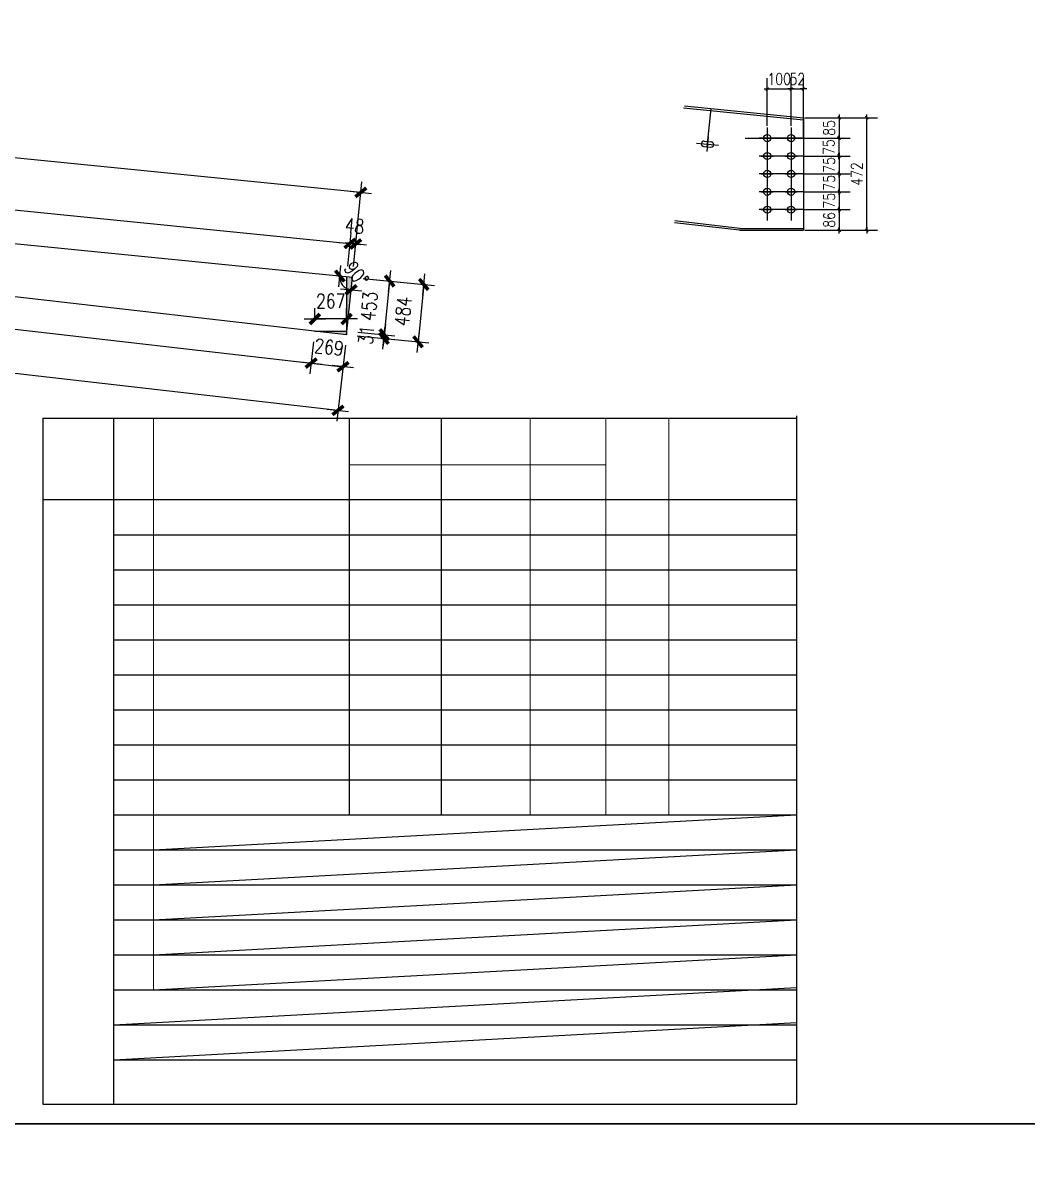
# Model space of a CAD drawing. Header units: millimetres. Extents: x 2287919 to 2522484, y -1845182 to -1736911.
# Drawn here: x 2441969 to 2450396, y -1825784 to -1816272 of the extents above; entities that cross this region are included whole.
import ezdxf

# ---------------------------------------------------------------- set-up
doc = ezdxf.new("R2010")
doc.units = ezdxf.units.MM
doc.header["$LTSCALE"] = 1000
doc.header["$PDMODE"] = 34
doc.layers.add('钢架', color=7, linetype='Continuous', lineweight=25)
doc.styles.add('DIM_FONT', font='simplex.shx', dxfattribs={"width": 0.8, "bigfont": 'hztxt.shx'})
doc.dimstyles.new('WGH(1)', dxfattribs={"dimscale": 1.2, "dimtxt": 100, "dimasz": 0.5, "dimexe": 75, "dimexo": 75, "dimgap": 75, "dimtad": 1, "dimdec": 0, "dimzin": 0, "dimdsep": 46, "dimtxsty": 'DIM_FONT', "dimblk1": '_DIMX', "dimblk2": '_DIMX', "dimsah": 1, "dimcen": 0.09, "dimclrd": 3, "dimclre": 3, "dimclrt": 7, "dimadec": 0, "dimazin": 0, "dimtfac": 1, "dimtdec": 0, "dimtix": 1, "dimtmove": 2, "dimatfit": 3, "dimldrblk": '_DIMX', "dimfxl": 1, "dimtolj": 1, "dimtzin": 0, "dimarcsym": 0})

# ---------------------------------------------------------------- blocks, each defined once
blk = doc.blocks.new('_DIMX')
blk.add_line((-150, 0), (150, 0))
at = {"const_width": 50}
blk.add_lwpolyline([(-70, -70), (70, 70)], dxfattribs=at)
blk = doc.blocks.new('*D849')
at = {"color": 3, "lineweight": -2}
for p, q in [((2444824.1, -1818416.9), (2445423.1, -1818476.7)), ((2445333.5, -1818468.4), (2445285.5, -1818948.6)), ((2444776, -1818898.4), (2445375, -1818958.2))]:
    blk.add_line(p, q, dxfattribs=at)
at = {"layer": 'Defpoints', "color": 0}
for p in [(2444734.6, -1818407.9), (2444686.5, -1818889.4), (2445285.4, -1818949.2)]:
    blk.add_point(p, dxfattribs=at)
at = {"color": 3, "lineweight": -2, "xscale": 0.6, "yscale": 0.6, "zscale": 0.6}
for p, rotation in [((2445333.5, -1818467.8), 84.29624994717204), ((2445285.4, -1818949.2), 264.296249947172)]:
    blk.add_blockref('_DIMX', p, dxfattribs=dict(at, rotation=rotation))
at = {"color": 7, "insert": (2445160.2, -1818693.6), "char_height": 120, "attachment_point": 5, "rotation": 84.29625, "style": 'DIM_FONT'}
blk.add_mtext('\\A1;484', dxfattribs=at)
blk = doc.blocks.new('*D850')
at = {"color": 3, "lineweight": -2}
for p, q in [((2434383.9, -1817283.7), (2434411.8, -1817004.4)), ((2434403.5, -1817094), (2444713.8, -1818123.8)), ((2444695.4, -1818313.6), (2444723.3, -1818034.3))]:
    blk.add_line(p, q, dxfattribs=at)
at = {"layer": 'Defpoints', "color": 0}
for p in [(2434375, -1817373.2), (2444714.4, -1818123.9), (2444686.5, -1818403.1)]:
    blk.add_point(p, dxfattribs=at)
at = {"color": 3, "lineweight": -2, "xscale": 0.6, "yscale": 0.6, "zscale": 0.6}
for p, rotation in [((2434402.9, -1817094), 174.2962499471587), ((2444714.4, -1818123.9), 354.2962499471587)]:
    blk.add_blockref('_DIMX', p, dxfattribs=dict(at, rotation=rotation))
at = {"color": 7, "insert": (2439573.5, -1817459.7), "char_height": 120, "attachment_point": 5, "rotation": 354.29625, "style": 'DIM_FONT'}
blk.add_mtext('\\A1;上翼板 10363', dxfattribs=at)
blk = doc.blocks.new('*D851')
at = {"color": 3, "lineweight": -2}
for p, q in [((2444695.4, -1818313.6), (2444723.3, -1818034.3)), ((2444743.5, -1818318.4), (2444771.4, -1818039.1)), ((2444713.8, -1818123.8), (2444713.2, -1818123.8)), ((2444714.4, -1818123.9), (2444762.4, -1818128.7)), ((2444763, -1818128.8), (2444763.6, -1818128.8))]:
    blk.add_line(p, q, dxfattribs=at)
at = {"layer": 'Defpoints', "color": 0}
for p in [(2444762.4, -1818128.7), (2444686.5, -1818403.1), (2444734.6, -1818407.9)]:
    blk.add_point(p, dxfattribs=at)
at = {"color": 3, "lineweight": -2, "xscale": 0.6, "yscale": 0.6, "zscale": 0.6}
for p, rotation in [((2444714.4, -1818123.9), 354.296249947179), ((2444762.4, -1818128.7), 174.2962499471789)]:
    blk.add_blockref('_DIMX', p, dxfattribs=dict(at, rotation=rotation))
at = {"color": 7, "insert": (2444753.3, -1817977), "char_height": 120, "attachment_point": 5, "rotation": 354.29625, "style": 'DIM_FONT'}
blk.add_mtext('\\A1;48', dxfattribs=at)
blk = doc.blocks.new('*D853')
at = {"color": 3, "lineweight": -2}
for p, q in [((2434364.7, -1817798.3), (2434333.9, -1818067.3)), ((2434344.8, -1817978), (2444388.1, -1819127.8)), ((2444409.2, -1818948.3), (2444378.4, -1819217.3))]:
    blk.add_line(p, q, dxfattribs=at)
at = {"layer": 'Defpoints', "color": 0}
for p in [(2434375, -1817708.9), (2444419.5, -1818858.9), (2444388.7, -1819127.9)]:
    blk.add_point(p, dxfattribs=at)
at = {"color": 3, "lineweight": -2, "xscale": 0.6, "yscale": 0.6, "zscale": 0.6}
for p, rotation in [((2434344.2, -1817977.9), 173.4687182791134), ((2444388.7, -1819127.9), 353.4687182791134)]:
    blk.add_blockref('_DIMX', p, dxfattribs=dict(at, rotation=rotation))
at = {"color": 7, "insert": (2439383.5, -1818403.9), "char_height": 120, "attachment_point": 5, "rotation": 353.46872, "style": 'DIM_FONT'}
blk.add_mtext('\\A1;下翼板 10110+267=10377', dxfattribs=at)
blk = doc.blocks.new('*D854')
at = {"color": 3, "lineweight": -2}
for p, q in [((2444409.2, -1818948.3), (2444378.4, -1819217.3)), ((2444676.2, -1818978.8), (2444645.4, -1819247.9)), ((2444388.1, -1819127.8), (2444387.5, -1819127.7)), ((2444388.7, -1819127.9), (2444655.7, -1819158.4)), ((2444656.3, -1819158.5), (2444656.9, -1819158.6))]:
    blk.add_line(p, q, dxfattribs=at)
at = {"layer": 'Defpoints', "color": 0}
for p in [(2444419.5, -1818858.9), (2444686.5, -1818889.4), (2444655.7, -1819158.4)]:
    blk.add_point(p, dxfattribs=at)
at = {"color": 3, "lineweight": -2, "xscale": 0.6, "yscale": 0.6, "zscale": 0.6}
for p, rotation in [((2444388.7, -1819127.9), 353.4687182791134), ((2444655.7, -1819158.4), 173.4687182791134)]:
    blk.add_blockref('_DIMX', p, dxfattribs=dict(at, rotation=rotation))
at = {"color": 7, "insert": (2444539.2, -1818994.1), "char_height": 120, "attachment_point": 5, "rotation": 353.46872, "style": 'DIM_FONT'}
blk.add_mtext('\\A1;269', dxfattribs=at)
blk = doc.blocks.new('*D855')
at = {"color": 3, "lineweight": -2}
for p, q in [((2434331.6, -1817794.5), (2434258.9, -1818429.7)), ((2444613.1, -1819524.6), (2434269.7, -1818340.4)), ((2444676.2, -1818978.8), (2444603.5, -1819614.1))]:
    blk.add_line(p, q, dxfattribs=at)
at = {"layer": 'Defpoints', "color": 0}
for p in [(2434341.8, -1817705.1), (2434269.1, -1818340.3), (2444686.5, -1818889.4)]:
    blk.add_point(p, dxfattribs=at)
at = {"color": 3, "lineweight": -2, "xscale": 0.6, "yscale": 0.6, "zscale": 0.6}
for p, rotation in [((2434269.1, -1818340.3), 173.468718279122), ((2444613.7, -1819524.7), 353.468718279122)]:
    blk.add_blockref('_DIMX', p, dxfattribs=dict(at, rotation=rotation))
at = {"color": 7, "insert": (2439458.5, -1818783.5), "char_height": 120, "attachment_point": 5, "rotation": 353.46872, "style": 'DIM_FONT'}
blk.add_mtext('\\A1;10412', dxfattribs=at)
blk = doc.blocks.new('*D856')
at = {"color": 3, "lineweight": -2}
for p, q in [((2444419.5, -1818768.9), (2444419.5, -1818667.9)), ((2444686.5, -1818768.9), (2444686.5, -1818667.9)), ((2444418.9, -1818757.9), (2444418.3, -1818757.9)), ((2444686.5, -1818757.9), (2444419.5, -1818757.9)), ((2444687.1, -1818757.9), (2444687.7, -1818757.9))]:
    blk.add_line(p, q, dxfattribs=at)
at = {"layer": 'Defpoints', "color": 0}
for p in [(2444419.5, -1818757.9), (2444419.5, -1818858.9), (2444686.5, -1818858.9)]:
    blk.add_point(p, dxfattribs=at)
at = {"color": 3, "lineweight": -2, "xscale": 0.6, "yscale": 0.6, "zscale": 0.6}
for p, rotation in [((2444419.5, -1818757.9), 9.994575031030957e-11), ((2444686.5, -1818757.9), 180.0000000001)]:
    blk.add_blockref('_DIMX', p, dxfattribs=dict(at, rotation=rotation))
at = {"color": 7, "insert": (2444553, -1818607.9), "char_height": 120, "attachment_point": 5, "style": 'DIM_FONT'}
blk.add_mtext('\\A1;267', dxfattribs=at)
blk = doc.blocks.new('*D857')
at = {"color": 3, "lineweight": -2}
for p, q in [((2434383.9, -1817283.7), (2434455.1, -1816571.2)), ((2444805.1, -1817695.4), (2434446.7, -1816660.8)), ((2444743.5, -1818318.4), (2444814.7, -1817605.9))]:
    blk.add_line(p, q, dxfattribs=at)
at = {"layer": 'Defpoints', "color": 0}
for p in [(2434446.1, -1816660.8), (2434375, -1817373.2), (2444734.6, -1818407.9)]:
    blk.add_point(p, dxfattribs=at)
at = {"color": 3, "lineweight": -2, "xscale": 0.6, "yscale": 0.6, "zscale": 0.6}
for p, rotation in [((2434446.1, -1816660.8), 174.2962499471564), ((2444805.7, -1817695.5), 354.2962499471564)]:
    blk.add_blockref('_DIMX', p, dxfattribs=dict(at, rotation=rotation))
at = {"color": 7, "insert": (2439640.8, -1817028.9), "char_height": 120, "attachment_point": 5, "rotation": 354.29625, "style": 'DIM_FONT'}
blk.add_mtext('\\A1;腹板 10411', dxfattribs=at)
blk = doc.blocks.new('*D858')
at = {"color": 3, "lineweight": -2}
for p, q in [((2444824.1, -1818416.9), (2445136.9, -1818448.1)), ((2445047.3, -1818439.8), (2445002.4, -1818889.5)), ((2444779.1, -1818867.8), (2445091.9, -1818899))]:
    blk.add_line(p, q, dxfattribs=at)
at = {"layer": 'Defpoints', "color": 0}
for p in [(2444734.6, -1818407.9), (2444689.5, -1818858.9), (2445002.3, -1818890.1)]:
    blk.add_point(p, dxfattribs=at)
at = {"color": 3, "lineweight": -2, "xscale": 0.6, "yscale": 0.6, "zscale": 0.6}
for p, rotation in [((2445047.4, -1818439.2), 84.2962499472315), ((2445002.3, -1818890.1), 264.2962499472315)]:
    blk.add_blockref('_DIMX', p, dxfattribs=dict(at, rotation=rotation))
at = {"color": 7, "insert": (2444875.6, -1818649.7), "char_height": 120, "attachment_point": 5, "rotation": 84.29625, "style": 'DIM_FONT'}
blk.add_mtext('\\A1;453', dxfattribs=at)
blk = doc.blocks.new('*D859')
at = {"color": 3, "lineweight": -2}
for p, q in [((2444776, -1818898.4), (2445088.8, -1818929.6)), ((2444779.1, -1818867.8), (2445091.9, -1818899)), ((2445002.3, -1818890.1), (2444999.3, -1818920.7)), ((2445002.4, -1818889.5), (2445002.5, -1818888.9)), ((2444999.2, -1818921.3), (2444999.2, -1818921.9))]:
    blk.add_line(p, q, dxfattribs=at)
at = {"layer": 'Defpoints', "color": 0}
for p in [(2444686.5, -1818889.4), (2444689.5, -1818858.9), (2444999.3, -1818920.7)]:
    blk.add_point(p, dxfattribs=at)
at = {"color": 3, "lineweight": -2, "xscale": 0.6, "yscale": 0.6, "zscale": 0.6}
for p, rotation in [((2444999.3, -1818920.7), 84.29624994728499), ((2445002.3, -1818890.1), 264.296249947285)]:
    blk.add_blockref('_DIMX', p, dxfattribs=dict(at, rotation=rotation))
at = {"color": 7, "insert": (2444851.6, -1818890.5), "char_height": 120, "attachment_point": 5, "rotation": 84.29625, "style": 'DIM_FONT'}
blk.add_mtext('\\A1;31', dxfattribs=at)
blk = doc.blocks.new('*D860')
at = {"color": 3, "lineweight": -2}
blk.add_arc((2434375, -1817373.2), 258.6, 264.42918, 354.16332, dxfattribs=at)
at = {"layer": 'Defpoints', "color": 0}
for p in [(2434375, -1817373.2), (2434375, -1817373.2), (2434481.4, -1817608.9), (2434341.8, -1817705.6), (2444734.6, -1818407.9)]:
    blk.add_point(p, dxfattribs=at)
at = {"color": 3, "lineweight": -2, "xscale": 0.6, "yscale": 0.6, "zscale": 0.6}
for p, rotation in [((2434632.3, -1817398.9), 84.22978583323385), ((2434349.3, -1817630.6), 174.3627140611188)]:
    blk.add_blockref('_DIMX', p, dxfattribs=dict(at, rotation=rotation))
at = {"color": 7, "insert": (2434443.8, -1817457.3), "char_height": 120, "attachment_point": 5, "rotation": 39.29625, "style": 'DIM_FONT'}
blk.add_mtext('\\A1;90°', dxfattribs=at)
blk = doc.blocks.new('*D861')
at = {"color": 3, "lineweight": -2}
blk.add_arc((2444734.6, -1818407.9), 105.4, 174.62242, 263.97008, dxfattribs=at)
at = {"layer": 'Defpoints', "color": 0}
for p in [(2434375, -1817373.2), (2444734.6, -1818407.9), (2444734.6, -1818407.9), (2444638.5, -1818451.3), (2444686.5, -1818889.4)]:
    blk.add_point(p, dxfattribs=at)
at = {"color": 3, "lineweight": -2, "xscale": 0.6, "yscale": 0.6, "zscale": 0.6}
for p, rotation in [((2444629.7, -1818397.5), 84.45933675679083), ((2444724.1, -1818512.8), 354.1331631375081)]:
    blk.add_blockref('_DIMX', p, dxfattribs=dict(at, rotation=rotation))
at = {"color": 7, "insert": (2444769.1, -1818379.7), "char_height": 120, "attachment_point": 5, "rotation": 309.29625, "style": 'DIM_FONT'}
blk.add_mtext('\\A1;90°', dxfattribs=at)
blk = doc.blocks.new('*D1896')
at = {"color": 3, "lineweight": -2}
for p, q in [((2448214.8, -1816827.9), (2448214.6, -1816827.9)), ((2448215, -1817138.3), (2448215, -1816737.9)), ((2448215, -1816827.9), (2448415, -1816827.9)), ((2448415, -1817138.3), (2448415, -1816737.9)), ((2448415.1, -1816827.9), (2448415.3, -1816827.9))]:
    blk.add_line(p, q, dxfattribs=at)
at = {"layer": 'Defpoints', "color": 0}
for p in [(2448415, -1816827.9), (2448215, -1817150.3), (2448415, -1817150.3)]:
    blk.add_point(p, dxfattribs=at)
at = {"color": 3, "lineweight": -2, "xscale": 0.18, "yscale": 0.18, "zscale": 0.18}
blk.add_blockref('_DIMX', (2448215, -1816827.9), dxfattribs=at)
at = {"color": 3, "lineweight": -2, "xscale": 0.18, "yscale": 0.18, "zscale": 0.18, "rotation": 180}
blk.add_blockref('_DIMX', (2448415, -1816827.9), dxfattribs=at)
at = {"color": 7, "insert": (2448315, -1816743.9), "char_height": 96, "attachment_point": 5, "style": 'DIM_FONT'}
blk.add_mtext('\\A1;100', dxfattribs=at)
blk = doc.blocks.new('*D1888')
at = {"color": 3, "lineweight": -2}
for p, q in [((2448414.8, -1816827.9), (2448414.6, -1816827.9)), ((2448415, -1817138.3), (2448415, -1816737.9)), ((2448415, -1816827.9), (2448519, -1816827.9)), ((2448519, -1817228.3), (2448519, -1816737.9)), ((2448519.1, -1816827.9), (2448519.3, -1816827.9))]:
    blk.add_line(p, q, dxfattribs=at)
at = {"layer": 'Defpoints', "color": 0}
for p in [(2448519, -1816827.9), (2448415, -1817150.3), (2448519, -1817240.3)]:
    blk.add_point(p, dxfattribs=at)
at = {"color": 3, "lineweight": -2, "xscale": 0.18, "yscale": 0.18, "zscale": 0.18}
blk.add_blockref('_DIMX', (2448415, -1816827.9), dxfattribs=at)
at = {"color": 3, "lineweight": -2, "xscale": 0.18, "yscale": 0.18, "zscale": 0.18, "rotation": 180}
blk.add_blockref('_DIMX', (2448519, -1816827.9), dxfattribs=at)
at = {"color": 7, "insert": (2448467, -1816743.9), "char_height": 96, "attachment_point": 5, "style": 'DIM_FONT'}
blk.add_mtext('\\A1;52', dxfattribs=at)
blk = doc.blocks.new('*D1889')
at = {"color": 3, "lineweight": -2}
for p, q in [((2448531, -1817069.7), (2448909, -1817069.7)), ((2448819, -1817069.5), (2448819, -1817069.3)), ((2448819, -1817069.7), (2448819, -1817240.3)), ((2448531, -1817240.3), (2448909, -1817240.3)), ((2448819, -1817240.5), (2448819, -1817240.7))]:
    blk.add_line(p, q, dxfattribs=at)
at = {"layer": 'Defpoints', "color": 0}
for p in [(2448519, -1817069.7), (2448519, -1817240.3), (2448819, -1817240.3)]:
    blk.add_point(p, dxfattribs=at)
at = {"color": 3, "lineweight": -2, "xscale": 0.18, "yscale": 0.18, "zscale": 0.18}
for p, rotation in [((2448819, -1817069.7), 270), ((2448819, -1817240.3), 90)]:
    blk.add_blockref('_DIMX', p, dxfattribs=dict(at, rotation=rotation))
at = {"color": 7, "insert": (2448735, -1817155), "char_height": 96, "attachment_point": 5, "rotation": 90, "style": 'DIM_FONT'}
blk.add_mtext('\\A1;85', dxfattribs=at)
blk = doc.blocks.new('*D1890')
at = {"color": 3, "lineweight": -2}
for p, q in [((2448030, -1817240.3), (2448905, -1817240.3)), ((2448815, -1817240.2), (2448815, -1817240)), ((2448815, -1817240.3), (2448815, -1817390.3)), ((2448527, -1817390.3), (2448905, -1817390.3)), ((2448815, -1817390.5), (2448815, -1817390.7))]:
    blk.add_line(p, q, dxfattribs=at)
at = {"layer": 'Defpoints', "color": 0}
for p in [(2448018, -1817240.3), (2448515, -1817390.3), (2448815, -1817390.3)]:
    blk.add_point(p, dxfattribs=at)
at = {"color": 3, "lineweight": -2, "xscale": 0.18, "yscale": 0.18, "zscale": 0.18}
for p, rotation in [((2448815, -1817240.3), 270), ((2448815, -1817390.3), 90)]:
    blk.add_blockref('_DIMX', p, dxfattribs=dict(at, rotation=rotation))
at = {"color": 7, "insert": (2448731, -1817315.3), "char_height": 96, "attachment_point": 5, "rotation": 90, "style": 'DIM_FONT'}
blk.add_mtext('\\A1;75', dxfattribs=at)
blk = doc.blocks.new('*D1891')
at = {"color": 3, "lineweight": -2}
for p, q in [((2448527, -1817390.3), (2448909, -1817390.3)), ((2448819, -1817390.2), (2448819, -1817390)), ((2448819, -1817390.3), (2448819, -1817540.3)), ((2448512, -1817540.3), (2448909, -1817540.3)), ((2448819, -1817540.5), (2448819, -1817540.7))]:
    blk.add_line(p, q, dxfattribs=at)
at = {"layer": 'Defpoints', "color": 0}
for p in [(2448515, -1817390.3), (2448500, -1817540.3), (2448819, -1817540.3)]:
    blk.add_point(p, dxfattribs=at)
at = {"color": 3, "lineweight": -2, "xscale": 0.18, "yscale": 0.18, "zscale": 0.18}
for p, rotation in [((2448819, -1817390.3), 270), ((2448819, -1817540.3), 90)]:
    blk.add_blockref('_DIMX', p, dxfattribs=dict(at, rotation=rotation))
at = {"color": 7, "insert": (2448735, -1817465.3), "char_height": 96, "attachment_point": 5, "rotation": 90, "style": 'DIM_FONT'}
blk.add_mtext('\\A1;75', dxfattribs=at)
blk = doc.blocks.new('*D1892')
at = {"color": 3, "lineweight": -2}
for p, q in [((2448527, -1817540.3), (2448909, -1817540.3)), ((2448819, -1817540.2), (2448819, -1817540)), ((2448819, -1817540.3), (2448819, -1817690.3)), ((2448527, -1817690.3), (2448909, -1817690.3)), ((2448819, -1817690.5), (2448819, -1817690.7))]:
    blk.add_line(p, q, dxfattribs=at)
at = {"layer": 'Defpoints', "color": 0}
for p in [(2448515, -1817540.3), (2448515, -1817690.3), (2448819, -1817690.3)]:
    blk.add_point(p, dxfattribs=at)
at = {"color": 3, "lineweight": -2, "xscale": 0.18, "yscale": 0.18, "zscale": 0.18}
for p, rotation in [((2448819, -1817540.3), 270), ((2448819, -1817690.3), 90)]:
    blk.add_blockref('_DIMX', p, dxfattribs=dict(at, rotation=rotation))
at = {"color": 7, "insert": (2448735, -1817615.3), "char_height": 96, "attachment_point": 5, "rotation": 90, "style": 'DIM_FONT'}
blk.add_mtext('\\A1;75', dxfattribs=at)
blk = doc.blocks.new('*D1893')
at = {"color": 3, "lineweight": -2}
for p, q in [((2448527, -1817690.3), (2448909, -1817690.3)), ((2448819, -1817690.2), (2448819, -1817690)), ((2448819, -1817690.3), (2448819, -1817840.3)), ((2448527, -1817840.3), (2448909, -1817840.3)), ((2448819, -1817840.5), (2448819, -1817840.7))]:
    blk.add_line(p, q, dxfattribs=at)
at = {"layer": 'Defpoints', "color": 0}
for p in [(2448515, -1817690.3), (2448515, -1817840.3), (2448819, -1817840.3)]:
    blk.add_point(p, dxfattribs=at)
at = {"color": 3, "lineweight": -2, "xscale": 0.18, "yscale": 0.18, "zscale": 0.18}
for p, rotation in [((2448819, -1817690.3), 270), ((2448819, -1817840.3), 90)]:
    blk.add_blockref('_DIMX', p, dxfattribs=dict(at, rotation=rotation))
at = {"color": 7, "insert": (2448735, -1817765.3), "char_height": 96, "attachment_point": 5, "rotation": 90, "style": 'DIM_FONT'}
blk.add_mtext('\\A1;75', dxfattribs=at)
blk = doc.blocks.new('*D1894')
at = {"color": 3, "lineweight": -2}
for p, q in [((2448527, -1817840.3), (2448909, -1817840.3)), ((2448819, -1817840.2), (2448819, -1817840)), ((2448819, -1817840.3), (2448819, -1818013.3)), ((2448531, -1818013.3), (2448909, -1818013.3)), ((2448819, -1818013.5), (2448819, -1818013.7))]:
    blk.add_line(p, q, dxfattribs=at)
at = {"layer": 'Defpoints', "color": 0}
for p in [(2448515, -1817840.3), (2448519, -1818013.3), (2448819, -1818013.3)]:
    blk.add_point(p, dxfattribs=at)
at = {"color": 3, "lineweight": -2, "xscale": 0.18, "yscale": 0.18, "zscale": 0.18}
for p, rotation in [((2448819, -1817840.3), 270), ((2448819, -1818013.3), 90)]:
    blk.add_blockref('_DIMX', p, dxfattribs=dict(at, rotation=rotation))
at = {"color": 7, "insert": (2448735, -1817926.8), "char_height": 96, "attachment_point": 5, "rotation": 90, "style": 'DIM_FONT'}
blk.add_mtext('\\A1;86', dxfattribs=at)
blk = doc.blocks.new('*D1895')
at = {"color": 3, "lineweight": -2}
for p, q in [((2448531, -1817069.7), (2449140, -1817069.7)), ((2449050, -1818013.1), (2449050, -1817069.9)), ((2448531, -1818013.3), (2449140, -1818013.3))]:
    blk.add_line(p, q, dxfattribs=at)
at = {"layer": 'Defpoints', "color": 0}
for p in [(2448519, -1817069.7), (2449050, -1817069.7), (2448519, -1818013.3)]:
    blk.add_point(p, dxfattribs=at)
at = {"color": 3, "lineweight": -2, "xscale": 0.18, "yscale": 0.18, "zscale": 0.18}
for p, rotation in [((2449050, -1817069.7), 90), ((2449050, -1818013.3), 270)]:
    blk.add_blockref('_DIMX', p, dxfattribs=dict(at, rotation=rotation))
at = {"color": 7, "insert": (2448966, -1817541.5), "char_height": 96, "attachment_point": 5, "rotation": 90, "style": 'DIM_FONT'}
blk.add_mtext('\\A1;472', dxfattribs=at)

msp = doc.modelspace()

# ---------------------------------------------------------------- hatches: boundary and pattern name
h = msp.add_hatch()
h.set_pattern_fill('ANSI33', color=256, scale=20, style=0)
h.set_pattern_definition([(45, (-675.03, -12833.22), (-44.9012806, 44.9012806), []), (45, (-630.13, -12833.22), (-44.9012806, 44.9012806), [31.75, -15.875])])
h.paths.add_polyline_path([(2444686.5, -1818889.4), (2444686.5, -1818858.9), (2444419.5, -1818858.9)])
h.paths.add_polyline_path([(2444734.6, -1818407.9), (2444686.5, -1818403.1), (2444686.5, -1818858.9), (2444689.5, -1818858.9)])
h.paths.add_polyline_path([(2434375, -1817373.2), (2434341.8, -1817705.1), (2434375, -1817708.9)])
h.paths.add_polyline_path([(2434285.7, -1817470.3), (2434487.8, -1817304.9), (2434601.8, -1817444.2), (2434399.7, -1817609.6)], flags=9)

# ---------------------------------------------------------------- linework, layer by layer
for p, q in [((2447512.5, -1816985.2), (2448519, -1817085.8)), ((2447521, -1816970), (2448519, -1817069.7)), ((2448519, -1817069.7), (2448519, -1818013.3)), ((2448215, -1817190.3), (2448215, -1817290.3)), ((2448415, -1817190.3), (2448415, -1817290.3)), ((2447622.6, -1817281.6), (2447805.6, -1817299.9)), ((2447686.4, -1817265.9), (2447746.1, -1817271.9)), ((2447720.3, -1817229.1), (2447707.9, -1817352.5)), ((2448515, -1817240.3), (2448146.3, -1817240.3)), ((2448165, -1817240.3), (2448265, -1817240.3)), ((2448365, -1817240.3), (2448465, -1817240.3)), ((2434375, -1817373.2), (2444734.6, -1818407.9)), ((2447682.1, -1817309.7), (2447741.8, -1817315.6)), ((2448515, -1817390.3), (2448146.3, -1817390.3)), ((2448165, -1817390.3), (2448265, -1817390.3)), ((2448215, -1817340.3), (2448215, -1817440.3)), ((2448365, -1817390.3), (2448465, -1817390.3)), ((2448415, -1817340.3), (2448415, -1817440.3)), ((2448215, -1817490.3), (2448215, -1817590.3)), ((2448415, -1817490.3), (2448415, -1817590.3)), ((2448515, -1817540.3), (2448146.3, -1817540.3)), ((2448165, -1817540.3), (2448265, -1817540.3)), ((2448365, -1817540.3), (2448465, -1817540.3)), ((2448215, -1817640.3), (2448215, -1817740.3)), ((2444686.5, -1818889.4), (2434341.8, -1817705.1)), ((2448515, -1817690.3), (2448146.3, -1817690.3)), ((2448165, -1817690.3), (2448265, -1817690.3)), ((2448365, -1817690.3), (2448465, -1817690.3)), ((2448515, -1817840.3), (2448146.3, -1817840.3)), ((2448165, -1817840.3), (2448265, -1817840.3)), ((2448215, -1817790.3), (2448215, -1817890.3)), ((2448365, -1817840.3), (2448465, -1817840.3)), ((2448415, -1817790.3), (2448415, -1817890.3)), ((2447983.1, -1818013.1), (2447437.2, -1817950.6)), ((2447985, -1817997.2), (2447439, -1817934.7)), ((2447985, -1817997.2), (2448519, -1817997.2)), ((2447985, -1818013.3), (2448519, -1818013.3)), ((2444686.5, -1818403.1), (2444686.5, -1818889.4)), ((2444419.5, -1818858.9), (2444689.5, -1818858.9)), ((2448460, -1819571.8), (2448460, -1825345.5)), ((2442136.9, -1819590), (2448460, -1819590)), ((2444706.8, -1819590), (2444706.8, -1822918.9)), ((2445479.7, -1819590), (2445479.7, -1822918.9)), ((2442136.9, -1820273.5), (2448460, -1820273.5)), ((2442733.2, -1820570.1), (2448460, -1820570.1)), ((2442733.2, -1820863.7), (2448460, -1820863.7)), ((2442733.2, -1821157.3), (2448460, -1821157.3)), ((2442733.2, -1821450.9), (2448460, -1821450.9)), ((2442733.2, -1821744.5), (2448460, -1821744.5)), ((2442733.2, -1822038.1), (2448460, -1822038.1)), ((2442733.2, -1822331.7), (2448460, -1822331.7)), ((2442733.2, -1822625.3), (2448460, -1822625.3)), ((2442733.2, -1822918.9), (2448460, -1822918.9)), ((2443066, -1823212.1), (2448460, -1822918.9)), ((2442733.2, -1823212.5), (2448460, -1823212.5)), ((2443066, -1823505.7), (2448460, -1823212.5)), ((2442733.2, -1823506.1), (2448460, -1823506.1)), ((2443066, -1823799.3), (2448460, -1823506.1)), ((2442733.2, -1823799.7), (2448460, -1823799.7)), ((2443066, -1824092.9), (2448460, -1823799.7)), ((2442733.2, -1824093.3), (2448460, -1824093.3)), ((2443066, -1824386.5), (2448460, -1824093.3)), ((2442733.2, -1824680.3), (2448460, -1824368.3)), ((2442733.2, -1824386.9), (2448460, -1824386.9)), ((2442733.2, -1824974.1), (2448460, -1824662.1)), ((2442733.2, -1824680.5), (2448460, -1824680.5)), ((2442733.2, -1824974.1), (2448460, -1824974.1)), ((2442136.9, -1825345.5), (2448460, -1825345.5))]:
    msp.add_line(p, q)
at = {"color": 1}
for p, q in [((2447711.9, -1817312.7), (2447743.9, -1816992.3)), ((2444686.5, -1818889.4), (2444734.6, -1818407.9)), ((2444419.5, -1818858.9), (2444419.5, -1818866.9)), ((2442136.9, -1819590), (2442136.9, -1825345.5)), ((2442733.2, -1825345.5), (2442733.2, -1819590))]:
    msp.add_line(p, q, dxfattribs=at)
at = {"color": 2}
for p, q in [((2448215, -1817150.3), (2448215, -1817930.3)), ((2448415, -1817150.3), (2448415, -1817930.3))]:
    msp.add_line(p, q, dxfattribs=at)
for points in [[(2433383.9, -1812912), (2451203.9, -1812912), (2451203.9, -1825512), (2433383.9, -1825512)], [(2433383.9, -1825512), (2451203.9, -1825512), (2451203.9, -1838112), (2433383.9, -1838112)]]:
    msp.add_lwpolyline(points, close=True)
for centre in [(2448215, -1817240.3), (2448415, -1817240.3), (2448215, -1817390.3), (2448415, -1817390.3), (2448215, -1817540.3), (2448415, -1817540.3), (2448215, -1817690.3), (2448415, -1817690.3), (2448215, -1817840.3), (2448415, -1817840.3)]:
    msp.add_circle(centre, 30)
for centre, start, end in [((2447684.2, -1817287.8), 84.29625, 264.29558), ((2447743.9, -1817293.8), 264.29584, 84.29625)]:
    msp.add_arc(centre, 22, start, end)
at = {"layer": '钢架', "lineweight": 13}
for p, q in [((2443066, -1819590), (2443066, -1824386.5)), ((2446227.2, -1819590), (2446227.2, -1822918.9)), ((2446860.8, -1819590), (2446860.8, -1822918.9)), ((2447389, -1819590), (2447389, -1822918.9)), ((2444706.8, -1819980.6), (2446860.8, -1819980.6)), ((2442136.9, -1820273.5), (2442733.2, -1820271.8))]:
    msp.add_line(p, q, dxfattribs=at)

# ---------------------------------------------------------------- dimensions: what is measured, and where the dimension line sits
for p1, p2, distance, text, picture, middle in [((2444734.6, -1818407.9), (2434375, -1817373.2), -716, '腹板 10411', '*D857', (2439640.8, -1817028.9)), ((2434375, -1817373.2), (2444686.5, -1818403.1), 280.6, '上翼板 10363', '*D850', (2439573.5, -1817459.7))]:
    dim = msp.add_aligned_dim(p1=p1, p2=p2, distance=distance, text=text, dimstyle='WGH(1)')
    dim.commit()
    dim.dimension.update_dxf_attribs({"geometry": picture, "text_midpoint": middle})
at = {"color": 1}
for base, p1, p2, picture, middle in [((2448415, -1816827.9), (2448215, -1817150.3), (2448415, -1817150.3), '*D1896', (2448315, -1816743.9)), ((2448519, -1816827.9), (2448415, -1817150.3), (2448519, -1817240.3), '*D1888', (2448467, -1816743.9))]:
    dim = msp.add_linear_dim(base=base, p1=p1, p2=p2, dimstyle='WGH(1)', override={"dimtxt": 80, "dimasz": 0.15, "dimexo": 10, "dimgap": 30, "dimlfac": 0.5}, dxfattribs=at)
    dim.commit()
    dim.dimension.update_dxf_attribs({"geometry": picture, "text_midpoint": middle})
for base, p1, p2, picture, middle in [((2448819, -1817240.3), (2448519, -1817069.7), (2448519, -1817240.3), '*D1889', (2448735, -1817155)), ((2448815, -1817390.3), (2448018, -1817240.3), (2448515, -1817390.3), '*D1890', (2448731, -1817315.3)), ((2448819, -1817540.3), (2448515, -1817390.3), (2448500, -1817540.3), '*D1891', (2448735, -1817465.3)), ((2448819, -1817690.3), (2448515, -1817540.3), (2448515, -1817690.3), '*D1892', (2448735, -1817615.3)), ((2448819, -1817840.3), (2448515, -1817690.3), (2448515, -1817840.3), '*D1893', (2448735, -1817765.3)), ((2448818.962, -1818013.3061), (2448514.962, -1817840.331), (2448518.962, -1818013.3061), '*D1894', (2448734.962, -1817926.8186))]:
    dim = msp.add_linear_dim(base=base, p1=p1, p2=p2, angle=90, dimstyle='WGH(1)', override={"dimtxt": 80, "dimasz": 0.15, "dimexo": 10, "dimgap": 30, "dimlfac": 0.5}, dxfattribs=at)
    dim.commit()
    dim.dimension.update_dxf_attribs({"geometry": picture, "text_midpoint": middle})
dim = msp.add_aligned_dim(p1=(2448519, -1818013.3), p2=(2448519, -1817069.7), distance=-531, dimstyle='WGH(1)', override={"dimtxt": 80, "dimasz": 0.15, "dimexo": 10, "dimgap": 30, "dimlfac": 0.5}, dxfattribs=at)
dim.commit()
dim.dimension.update_dxf_attribs({"geometry": '*D1895', "text_midpoint": (2448966, -1817541.5)})
for base, line1, picture, middle in [((2434481.4, -1817608.9), ((2434341.8, -1817705.6), (2434375, -1817373.2)), '*D860', (2434443.8, -1817457.3)), ((2444638.5, -1818451.3), ((2444686.5, -1818889.4), (2444734.6, -1818407.9)), '*D861', (2444769.1, -1818379.7))]:
    dim = msp.add_angular_dim_2l(base=base, line1=line1, line2=((2434375, -1817373.2), (2444734.6, -1818407.9)), dimstyle='WGH(1)')
    dim.commit()
    dim.dimension.update_dxf_attribs({"geometry": picture, "text_midpoint": middle})
for p1, p2, distance, picture, middle in [((2444686.5, -1818889.4), (2434341.8, -1817705.1), 639.4, '*D855', (2439458.5, -1818783.5)), ((2444734.6, -1818407.9), (2444689.5, -1818858.9), 314.4, '*D858', (2444875.6, -1818649.7)), ((2444734.6, -1818407.9), (2444686.5, -1818889.4), 601.9, '*D849', (2445160.2, -1818693.6)), ((2444686.5, -1818858.9), (2444419.5, -1818858.9), -100.9, '*D856', (2444553, -1818607.9))]:
    dim = msp.add_aligned_dim(p1=p1, p2=p2, distance=distance, dimstyle='WGH(1)')
    dim.commit()
    dim.dimension.update_dxf_attribs({"geometry": picture, "text_midpoint": middle})
dim = msp.add_linear_dim(base=(2444388.7, -1819127.9), p1=(2434375, -1817708.9), p2=(2444419.5, -1818858.9), angle=173.46872, text='下翼板 10110+267=10377', dimstyle='WGH(1)')
dim.commit()
dim.dimension.update_dxf_attribs({"geometry": '*D853', "text_midpoint": (2439383.5, -1818403.9)})
for base, p1, p2, angle, picture, middle in [((2444762.4, -1818128.7), (2444686.5, -1818403.1), (2444734.6, -1818407.9), 174.29625, '*D851', (2444753.3, -1817977)), ((2444999.3, -1818920.7), (2444689.5, -1818858.9), (2444686.5, -1818889.4), 84.29625, '*D859', (2444851.6, -1818890.5)), ((2444655.7, -1819158.4), (2444419.5, -1818858.9), (2444686.5, -1818889.4), 173.46872, '*D854', (2444539.2, -1818994.1))]:
    dim = msp.add_linear_dim(base=base, p1=p1, p2=p2, angle=angle, dimstyle='WGH(1)')
    dim.commit()
    dim.dimension.update_dxf_attribs({"geometry": picture, "text_midpoint": middle})

doc.saveas('drawing.dxf')
